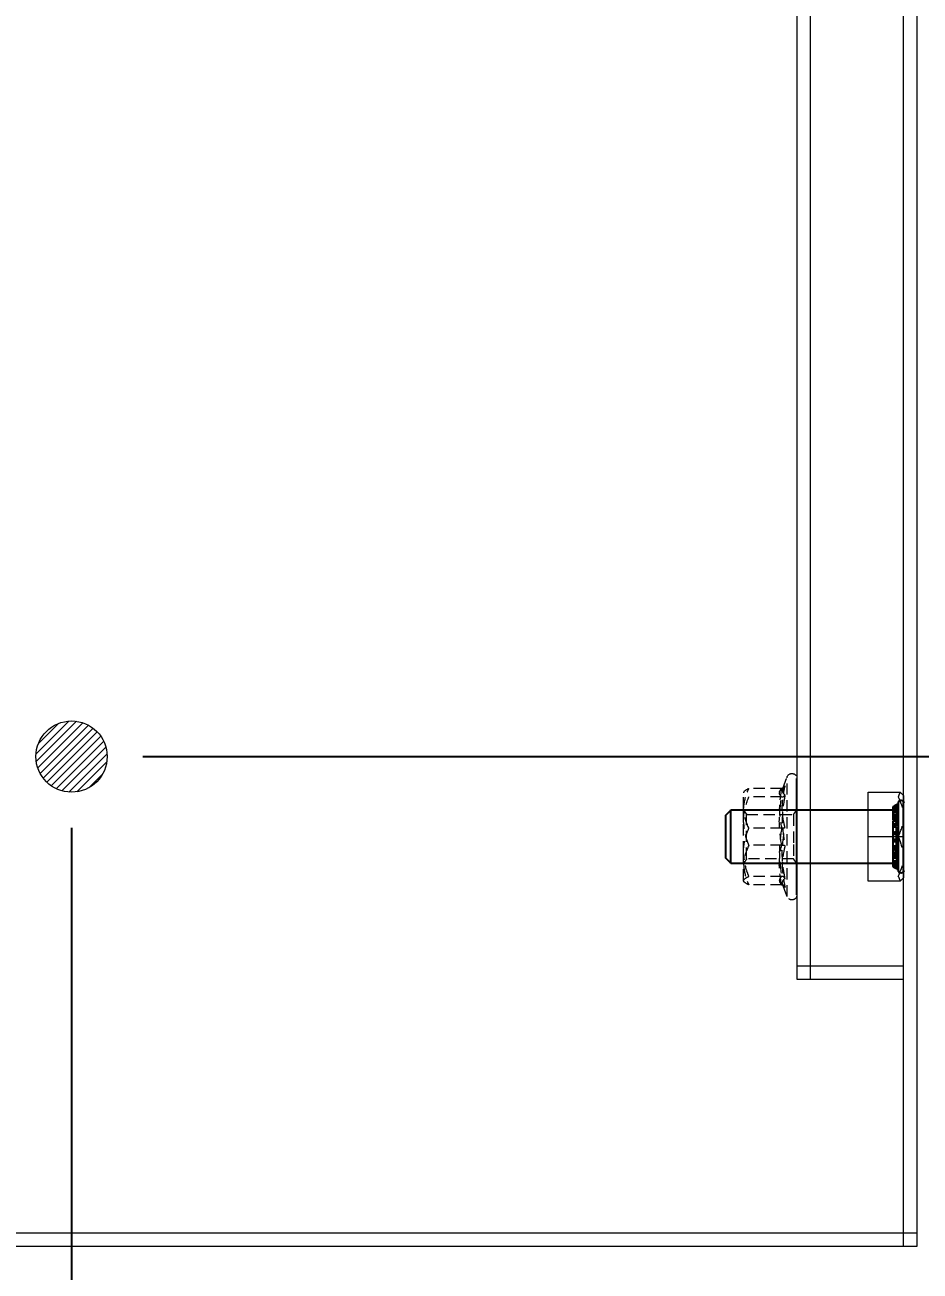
# Model space of a CAD drawing. Header units: millimetres. Extents: x 1998 to 4569, y 1305 to 3131.
# Drawn here: x 4280.3 to 4380.9, y 2356 to 2496 of the extents above; entities that cross this region are included whole.
import ezdxf

# ---------------------------------------------------------------- set-up
doc = ezdxf.new("R2010")
doc.units = ezdxf.units.MM
doc.linetypes.add('HIDDEN', pattern=[1.905, 1.27, -0.635])
doc.layers.add('BUSBAR', color=3, linetype='Continuous')
doc.layers.add('GR1-1', color=3, linetype='Continuous')
doc.styles.add('TAMCO', font='cordia.shx', dxfattribs={"width": 0.8, "height": 25})
doc.dimstyles.new('TAMCO', dxfattribs={"dimtxt": 25, "dimasz": 12, "dimexe": 4, "dimexo": 8, "dimgap": 7, "dimtad": 2, "dimdec": 1, "dimdsep": 46, "dimtxsty": 'TAMCO', "dimblk": 'OPEN30', "dimcen": 2.5, "dimclrd": 4, "dimclre": 4, "dimclrt": 3, "dimadec": 0, "dimazin": 0, "dimtfac": 1, "dimtdec": 1, "dimtmove": 0, "dimatfit": 3, "dimldrblk": 'OPEN30', "dimfxl": 0, "dimarcsym": 0})

# ---------------------------------------------------------------- blocks, each defined once
blk = doc.blocks.new('A$C310157CF')
at = {"color": 7, "linetype": 'HIDDEN', "lineweight": 0}
for p, q in [((-3.18, 6), (-5, 6)), ((1.76, 6), (-3.18, 6)), ((2.5, 5.65), (-2.5, 5.65)), ((4.93, 6), (1.76, 6)), ((-5.41, 1.72), (-5.41, 5.4)), ((-4.46, 1.72), (-4.46, 5.4)), ((-0.95, 1.72), (-0.95, 5.4)), ((0.95, 1.72), (0.95, 5.4)), ((4.46, 1.72), (4.46, 5.4)), ((5.41, 1.72), (5.41, 5.4)), ((6.71, 1.1), (-6.72, 1.1)), ((-2.5, 0.38), (0.88, 0.38)), ((0.88, 0.38), (2.5, 0.38))]:
    blk.add_line(p, q, dxfattribs=at)
blk.add_line((6.53, 0), (-6.53, 0))
for centre, start, end in [((-6.53, 0.57), 110, 270), ((6.53, 0.57), 270, 70)]:
    blk.add_arc(centre, 0.567, start, end, dxfattribs=at)
for points, knots in [([(-3.18, 6), (-3.79, 5.92), (-4.55, 5.82), (-5.26, 5.47), (-5.41, 5.4)], [0, 0, 0, 0, 0.801462, 1, 1, 1, 1]), ([(-5.41, 5.4), (-5.27, 5.68), (-5.11, 5.99), (-4.95, 6), (-4.93, 6)], [0, 0, 0, 0, 0.896037, 1, 1, 1, 1]), ([(-1.76, 6), (-1.89, 6), (-2.78, 5.98), (-3.7, 5.71), (-4.43, 5.41), (-4.46, 5.4)], [0, 0, 0, 0, 0.148486, 0.965571, 1, 1, 1, 1]), ([(-0.95, 5.4), (-1.6, 5.68), (-2.34, 5.99), (-3.1, 6), (-3.18, 6)], [0, 0, 0, 0, 0.896037, 1, 1, 1, 1]), ([(0.95, 5.4), (0.72, 5.49), (-0.15, 5.84), (-1.07, 5.93), (-1.76, 6)], [0, 0, 0, 0, 0.263253, 1, 1, 1, 1]), ([(1.76, 6), (1.62, 6), (0.73, 5.98), (-0.18, 5.71), (-0.92, 5.41), (-0.95, 5.4)], [0, 0, 0, 0, 0.148486, 0.965571, 1, 1, 1, 1]), ([(0.95, 5.4), (1.6, 5.68), (2.34, 5.99), (3.1, 6), (3.18, 6)], [0, 0, 0, 0, 0.896035, 1, 1, 1, 1]), ([(4.46, 5.4), (4.23, 5.49), (3.36, 5.84), (2.44, 5.93), (1.76, 6)], [0, 0, 0, 0, 0.263254, 1, 1, 1, 1]), ([(3.18, 6), (3.79, 5.92), (4.55, 5.82), (5.26, 5.47), (5.41, 5.4)], [0, 0, 0, 0, 0.801465, 1, 1, 1, 1]), ([(4.93, 6), (4.8, 5.92), (4.64, 5.82), (4.49, 5.47), (4.46, 5.4)], [0, 0, 0, 0, 0.801461, 1, 1, 1, 1]), ([(5.41, 5.4), (5.27, 5.68), (5.11, 5.99), (4.95, 6), (4.93, 6)], [0, 0, 0, 0, 0.896037, 1, 1, 1, 1]), ([(-5.68, 1.34), (-5.68, 1.34), (-5.64, 1.36), (-5.56, 1.4), (-5.48, 1.49), (-5.42, 1.6), (-5.41, 1.68), (-5.41, 1.72)], [0, 0, 0, 0, 0.007907, 0.267532, 0.528602, 0.763814, 1, 1, 1, 1]), ([(-1, 1.34), (-1.18, 1.38), (-2.09, 1.59), (-3.66, 1.74), (-5.04, 1.47), (-5.68, 1.34)], [0, 0, 0, 0, 0.118083, 0.592258, 1, 1, 1, 1]), ([(-5.49, 1.48), (-5.35, 1.57), (-5.07, 1.74), (-4.81, 1.47), (-4.68, 1.34)], [0, 0, 0, 0, 0.500552, 1, 1, 1, 1]), ([(-5.41, 1.72), (-4.67, 1.85), (-3.19, 2.11), (-1.7, 1.85), (-0.95, 1.72)], [0, 0, 0, 0, 0.492149, 1, 1, 1, 1]), ([(-4.46, 1.72), (-4.61, 1.85), (-4.93, 2.11), (-5.25, 1.85), (-5.41, 1.72)], [0, 0, 0, 0, 0.492148, 1, 1, 1, 1]), ([(-4.46, 1.72), (-4.46, 1.68), (-4.47, 1.6), (-4.52, 1.49), (-4.59, 1.4), (-4.65, 1.36), (-4.68, 1.34), (-4.68, 1.34)], [0, 0, 0, 0, 0.236185, 0.471405, 0.732466, 0.992087, 1, 1, 1, 1]), ([(-4.68, 1.34), (-4.46, 1.38), (-3.35, 1.59), (-1.43, 1.74), (0.23, 1.47), (1, 1.34)], [0, 0, 0, 0, 0.118083, 0.592258, 1, 1, 1, 1]), ([(0.95, 1.72), (0.06, 1.85), (-1.74, 2.11), (-3.54, 1.85), (-4.46, 1.72)], [0, 0, 0, 0, 0.492148, 1, 1, 1, 1]), ([(-1, 1.34), (-0.99, 1.34), (-0.99, 1.36), (-0.97, 1.4), (-0.96, 1.49), (-0.95, 1.6), (-0.95, 1.68), (-0.95, 1.72)], [0, 0, 0, 0, 0.007908, 0.267532, 0.528599, 0.763814, 1, 1, 1, 1]), ([(4.68, 1.34), (4.46, 1.38), (3.35, 1.59), (1.43, 1.74), (-0.23, 1.47), (-1, 1.34)], [0, 0, 0, 0, 0.118084, 0.592258, 1, 1, 1, 1]), ([(-0.95, 1.72), (-0.06, 1.85), (1.74, 2.11), (3.54, 1.85), (4.46, 1.72)], [0, 0, 0, 0, 0.492149, 1, 1, 1, 1]), ([(5.41, 1.72), (4.67, 1.85), (3.19, 2.11), (1.7, 1.85), (0.95, 1.72)], [0, 0, 0, 0, 0.492147, 1, 1, 1, 1]), ([(0.95, 1.72), (0.95, 1.68), (0.95, 1.6), (0.96, 1.49), (0.97, 1.4), (0.99, 1.36), (0.99, 1.34), (1, 1.34)], [0, 0, 0, 0, 0.236186, 0.471401, 0.732468, 0.992092, 1, 1, 1, 1]), ([(1, 1.34), (1.18, 1.38), (2.09, 1.59), (3.66, 1.74), (5.04, 1.47), (5.68, 1.34)], [0, 0, 0, 0, 0.118083, 0.592257, 1, 1, 1, 1]), ([(4.46, 1.72), (4.61, 1.85), (4.93, 2.11), (5.25, 1.85), (5.41, 1.72)], [0, 0, 0, 0, 0.492148, 1, 1, 1, 1]), ([(4.68, 1.34), (4.68, 1.34), (4.65, 1.36), (4.59, 1.4), (4.52, 1.49), (4.47, 1.6), (4.46, 1.68), (4.46, 1.72)], [0, 0, 0, 0, 0.007913, 0.267525, 0.5286, 0.763814, 1, 1, 1, 1]), ([(5.68, 1.34), (5.64, 1.38), (5.43, 1.59), (5.09, 1.74), (4.81, 1.47), (4.68, 1.34)], [0, 0, 0, 0, 0.118084, 0.592259, 1, 1, 1, 1]), ([(5.3, 1.62), (5.3, 1.62), (5.32, 1.63), (5.39, 1.6), (5.49, 1.47), (5.51, 1.45)], [0, 0, 0, 0, 0.006763, 0.854115, 1, 1, 1, 1]), ([(5.41, 1.72), (5.41, 1.68), (5.42, 1.6), (5.48, 1.49), (5.56, 1.4), (5.64, 1.36), (5.68, 1.34), (5.68, 1.34)], [0, 0, 0, 0, 0.236186, 0.471402, 0.732454, 0.992093, 1, 1, 1, 1])]:
    blk.add_open_spline(points, degree=3, knots=knots, dxfattribs=at)
for points in [[(-3, 6), (-2.5, 5.65)], [(-2.5, 5.65), (-2.5, 0.38)], [(2.5, 5.65), (3, 6)], [(2.5, 0.38), (2.5, 5.65)], [(-5.34, 1.61), (-6.73, 1.1)], [(-5.52, 1.43), (-5.48, 1.47)], [(-5.35, 1.6), (-5.33, 1.6)], [(6.73, 1.1), (5.34, 1.61)], [(5.51, 1.45), (5.52, 1.43)], [(-2.5, 0.38), (-3, 0.03)], [(-3, 0.03), (-3, 0)], [(3, 0.03), (2.5, 0.38)], [(3, 0), (3, 0.03)]]:
    blk.add_open_spline(points, degree=1, dxfattribs=at)
blk = doc.blocks.new('A$C1D0F77C0')
for p, q in [((2.41, 0), (-2.41, 0)), ((0.75, -0.59), (-3, -0.59)), ((3, -0.59), (0.75, -0.59))]:
    blk.add_line(p, q)
at = {"color": 0, "linetype": 'ByBlock', "lineweight": -2}
for p, q in [((0.96, -19.4), (-3.8, -19.4)), ((-3.35, -18.8), (-3.37, -18.8)), ((-3.34, -19.18), (-3.37, -19.18)), ((-3.34, -18.8), (-3.35, -18.8)), ((-3.35, -19.4), (-3.35, -19.18)), ((-3.14, -18.8), (-3.34, -18.8)), ((-3.34, -19.18), (-3.14, -19.18)), ((-3.34, -19.4), (-3.34, -19.18)), ((-3.33, -19.4), (-3.33, -19.18)), ((-3.33, -19.4), (-3.33, -19.18)), ((-2.78, -18.8), (-3.14, -18.8)), ((-3.14, -19.4), (-3.14, -19.18)), ((-2.66, -19.18), (-3.14, -19.18)), ((-3.13, -19.4), (-3.13, -19.18)), ((-3.12, -19.4), (-3.12, -19.18)), ((-3.06, -19.4), (-3.06, -19.18)), ((-2.98, -19.18), (-2.98, -18.8)), ((-2.98, -19.18), (-2.98, -18.8)), ((-2.97, -19.18), (-2.97, -18.8)), ((-2.96, -19.18), (-2.96, -18.8)), ((-2.8, -19.18), (-2.8, -18.8)), ((-2.78, -19.18), (-2.78, -18.8)), ((-2.76, -19.18), (-2.76, -18.8)), ((-2.66, -18.8), (-2.75, -18.8)), ((-2.75, -19.4), (-2.75, -19.18)), ((-2.74, -19.18), (-2.74, -18.8)), ((-2.11, -18.8), (-2.66, -18.8)), ((-2.66, -19.18), (-2.39, -19.18)), ((-2.66, -19.4), (-2.66, -19.18)), ((-2.65, -19.4), (-2.65, -19.18)), ((-2.63, -19.4), (-2.63, -19.18)), ((-2.43, -19.18), (-2.43, -18.8)), ((-2.39, -19.18), (-2.39, -18.8)), ((-2.08, -19.18), (-2.39, -19.18)), ((-2.37, -19.18), (-2.37, -18.8)), ((-2.33, -19.18), (-2.33, -18.8)), ((-1.84, -18.8), (-2.11, -18.8)), ((-2.11, -19.4), (-2.11, -19.18)), ((-1.27, -19.18), (-2.11, -19.18)), ((-2.08, -19.4), (-2.08, -19.18)), ((-2.07, -19.4), (-2.07, -19.18)), ((-1.94, -19.4), (-1.94, -19.18)), ((-1.89, -18.8), (-1.81, -18.8)), ((-1.89, -19.18), (-1.89, -18.8)), ((-1.84, -19.18), (-1.84, -18.8)), ((-1.81, -19.18), (-1.81, -18.8)), ((-1.42, -18.8), (-1.76, -18.8)), ((-1.76, -19.18), (-1.76, -18.8)), ((-1.27, -18.8), (-1.42, -18.8)), ((-1.42, -19.4), (-1.42, -19.18)), ((-0.51, -18.8), (-1.27, -18.8)), ((-1.27, -19.18), (-1.17, -19.18)), ((-1.27, -19.4), (-1.27, -19.18)), ((-1.25, -19.4), (-1.25, -19.18)), ((-1.22, -19.18), (-1.22, -18.8)), ((-1.22, -19.4), (-1.22, -19.18)), ((-1.17, -19.18), (-1.17, -18.8)), ((-1.13, -19.18), (-1.13, -18.8)), ((-1.07, -19.18), (-1.07, -18.8)), ((-0.48, -19.18), (-1.07, -19.18)), ((-0.41, -18.8), (-0.51, -18.8)), ((-0.51, -19.4), (-0.51, -19.18)), ((0.46, -19.18), (-0.51, -19.18)), ((-0.48, -19.4), (-0.48, -19.18)), ((-0.47, -18.8), (-0.37, -18.8)), ((-0.47, -19.18), (-0.47, -18.8)), ((-0.46, -19.4), (-0.46, -19.18)), ((-0.41, -19.18), (-0.41, -18.8)), ((0.3, -18.8), (-0.41, -18.8)), ((-0.37, -19.18), (-0.37, -18.8)), ((-0.31, -19.18), (-0.31, -18.8)), ((-0.3, -19.4), (-0.3, -19.18)), ((0.31, -18.8), (0.3, -18.8)), ((0.3, -18.8), (0.37, -18.8)), ((0.3, -19.4), (0.3, -19.18)), ((0.31, -19.18), (0.31, -18.8)), ((0.37, -19.18), (0.37, -18.8)), ((0.46, -18.8), (0.37, -18.8)), ((0.41, -19.18), (0.41, -18.8)), ((1.22, -18.8), (0.46, -18.8)), ((0.46, -19.4), (0.46, -19.18)), ((0.46, -19.18), (0.51, -19.18)), ((0.47, -19.18), (0.47, -18.8)), ((1.13, -19.18), (0.48, -19.18)), ((0.48, -19.4), (0.48, -19.18)), ((0.51, -19.4), (0.51, -19.18)), ((3.8, -19.4), (0.96, -19.4)), ((1.07, -19.18), (1.07, -18.8)), ((1.13, -19.18), (1.13, -18.8)), ((1.13, -19.18), (1.22, -19.18)), ((1.17, -19.18), (1.17, -18.8)), ((1.27, -18.8), (1.22, -18.8)), ((1.22, -19.18), (1.22, -18.8)), ((2.07, -19.18), (1.22, -19.18)), ((1.22, -19.4), (1.22, -19.18)), ((1.76, -18.8), (1.25, -18.8)), ((1.25, -19.4), (1.25, -19.18)), ((1.27, -19.4), (1.27, -19.18)), ((1.42, -19.4), (1.42, -19.18)), ((1.76, -19.18), (1.76, -18.8)), ((1.81, -19.18), (1.81, -18.8)), ((2.07, -18.8), (1.81, -18.8)), ((1.84, -19.18), (1.84, -18.8)), ((1.89, -19.18), (1.89, -18.8)), ((1.94, -19.4), (1.94, -19.18)), ((2.63, -18.8), (2.07, -18.8)), ((2.07, -19.4), (2.07, -19.18)), ((2.07, -19.18), (2.11, -19.18)), ((2.37, -19.18), (2.08, -19.18)), ((2.08, -19.4), (2.08, -19.18)), ((2.11, -19.4), (2.11, -19.18)), ((2.33, -19.18), (2.33, -18.8)), ((2.37, -19.18), (2.37, -18.8)), ((2.37, -19.18), (2.63, -19.18)), ((2.39, -19.18), (2.39, -18.8)), ((2.43, -19.18), (2.43, -18.8)), ((2.66, -18.8), (2.63, -18.8)), ((3.12, -19.18), (2.63, -19.18)), ((2.63, -19.4), (2.63, -19.18)), ((2.76, -18.8), (2.65, -18.8)), ((2.65, -19.4), (2.65, -19.18)), ((2.66, -19.4), (2.66, -19.18)), ((2.74, -19.18), (2.74, -18.8)), ((2.75, -19.4), (2.75, -19.18)), ((2.76, -19.18), (2.76, -18.8)), ((3.12, -18.8), (2.76, -18.8)), ((2.78, -19.18), (2.78, -18.8)), ((2.8, -19.18), (2.8, -18.8)), ((2.96, -19.18), (2.96, -18.8)), ((2.97, -19.18), (2.97, -18.8)), ((2.98, -19.18), (2.98, -18.8)), ((2.98, -19.18), (2.98, -18.8)), ((3.06, -19.4), (3.06, -19.18)), ((3.33, -18.8), (3.12, -18.8)), ((3.12, -19.4), (3.12, -19.18)), ((3.12, -19.18), (3.33, -19.18)), ((3.13, -19.4), (3.13, -19.18)), ((3.14, -19.4), (3.14, -19.18)), ((3.34, -18.8), (3.33, -18.8)), ((3.37, -19.18), (3.33, -19.18)), ((3.33, -19.4), (3.33, -19.18)), ((3.33, -19.4), (3.33, -19.18)), ((3.34, -19.4), (3.34, -19.18)), ((3.35, -18.8), (3.37, -18.8)), ((3.35, -19.4), (3.35, -19.18)), ((3.8, -19.99), (-3.8, -19.99))]:
    blk.add_line(p, q, dxfattribs=at)
for centre, start, end in [((-3.8, -19.7), 90, 270), ((3.8, -19.7), 270, 90)]:
    blk.add_arc(centre, 0.297, start, end, dxfattribs=at)
for points in [[(-2.41, 0), (-3, -0.59)], [(3, -0.59), (2.41, 0)], [(-3, -0.59), (-3, -19.18)], [(3, -19.18), (3, -0.59)]]:
    blk.add_open_spline(points, degree=1)
for points in [[(-3.37, -18.8), (-3.74, -19.4)], [(-3.37, -19.18), (-3.37, -19.4)], [(3.74, -19.4), (3.37, -18.8)], [(3.37, -19.4), (3.37, -19.18)], [(-3.8, -19.99), (-3.8, -20)], [(3.8, -20), (3.8, -19.99)]]:
    blk.add_open_spline(points, degree=1, dxfattribs=at)
for points, knots in [([(-3.35, -18.8), (-3.42, -18.91), (-3.55, -19.11), (-3.67, -19.31), (-3.72, -19.4)], [0, 0, 0, 0, 0.559493, 1, 1, 1, 1]), ([(-3.7, -19.4), (-3.65, -19.31), (-3.53, -19.11), (-3.4, -18.91), (-3.33, -18.8)], [0, 0, 0, 0, 0.440507, 1, 1, 1, 1]), ([(-3.69, -19.4), (-3.58, -19.21), (-3.46, -19.01), (-3.34, -18.81), (-3.34, -18.8)], [0, 0, 0, 0, 0.950163, 1, 1, 1, 1]), ([(-3.33, -18.8), (-3.4, -18.93), (-3.52, -19.13), (-3.64, -19.33), (-3.68, -19.4)], [0, 0, 0, 0, 0.625372, 1, 1, 1, 1]), ([(-3.14, -18.8), (-3.14, -18.81), (-3.26, -19.01), (-3.38, -19.21), (-3.5, -19.4)], [0, 0, 0, 0, 0.049832, 1, 1, 1, 1]), ([(-3.48, -19.4), (-3.43, -19.33), (-3.31, -19.13), (-3.19, -18.93), (-3.12, -18.8)], [0, 0, 0, 0, 0.374629, 1, 1, 1, 1]), ([(-3.45, -19.4), (-3.41, -19.33), (-3.3, -19.13), (-3.19, -18.93), (-3.13, -18.8)], [0, 0, 0, 0, 0.374627, 1, 1, 1, 1]), ([(-3.06, -18.8), (-3.12, -18.93), (-3.23, -19.13), (-3.33, -19.33), (-3.37, -19.4)], [0, 0, 0, 0, 0.625372, 1, 1, 1, 1]), ([(-2.75, -18.8), (-2.82, -18.93), (-2.93, -19.13), (-3.04, -19.33), (-3.08, -19.4)], [0, 0, 0, 0, 0.625373, 1, 1, 1, 1]), ([(-2.96, -19.4), (-2.92, -19.33), (-2.82, -19.13), (-2.71, -18.93), (-2.65, -18.8)], [0, 0, 0, 0, 0.374626, 1, 1, 1, 1]), ([(-2.92, -19.4), (-2.89, -19.33), (-2.8, -19.13), (-2.71, -18.93), (-2.66, -18.8)], [0, 0, 0, 0, 0.374627, 1, 1, 1, 1]), ([(-2.63, -18.8), (-2.68, -18.93), (-2.77, -19.13), (-2.85, -19.33), (-2.89, -19.4)], [0, 0, 0, 0, 0.625374, 1, 1, 1, 1]), ([(-2.11, -18.8), (-2.16, -18.93), (-2.25, -19.13), (-2.34, -19.33), (-2.37, -19.4)], [0, 0, 0, 0, 0.625373, 1, 1, 1, 1]), ([(-2.33, -19.4), (-2.3, -19.33), (-2.21, -19.13), (-2.12, -18.93), (-2.07, -18.8)], [0, 0, 0, 0, 0.374627, 1, 1, 1, 1]), ([(-2.28, -19.4), (-2.25, -19.33), (-2.19, -19.13), (-2.12, -18.93), (-2.08, -18.8)], [0, 0, 0, 0, 0.374628, 1, 1, 1, 1]), ([(-1.94, -18.8), (-1.98, -18.93), (-2.03, -19.13), (-2.09, -19.33), (-2.11, -19.4)], [0, 0, 0, 0, 0.625373, 1, 1, 1, 1]), ([(-1.42, -18.8), (-1.46, -18.93), (-1.52, -19.13), (-1.58, -19.33), (-1.61, -19.4)], [0, 0, 0, 0, 0.625375, 1, 1, 1, 1]), ([(-1.43, -19.4), (-1.4, -19.33), (-1.35, -19.13), (-1.29, -18.93), (-1.25, -18.8)], [0, 0, 0, 0, 0.374626, 1, 1, 1, 1]), ([(-1.37, -19.4), (-1.35, -19.33), (-1.32, -19.13), (-1.29, -18.93), (-1.27, -18.8)], [0, 0, 0, 0, 0.374623, 1, 1, 1, 1]), ([(-1.22, -18.8), (-1.24, -18.91), (-1.27, -19.11), (-1.3, -19.31), (-1.31, -19.4)], [0, 0, 0, 0, 0.559496, 1, 1, 1, 1]), ([(-0.51, -18.8), (-0.53, -18.93), (-0.57, -19.13), (-0.6, -19.33), (-0.61, -19.4)], [0, 0, 0, 0, 0.625376, 1, 1, 1, 1]), ([(-0.56, -19.4), (-0.54, -19.31), (-0.51, -19.11), (-0.48, -18.91), (-0.46, -18.8)], [0, 0, 0, 0, 0.440504, 1, 1, 1, 1]), ([(-0.49, -19.4), (-0.49, -19.21), (-0.48, -19.01), (-0.48, -18.81), (-0.48, -18.8)], [0, 0, 0, 0, 0.950166, 1, 1, 1, 1]), ([(-0.3, -18.8), (-0.3, -18.91), (-0.3, -19.11), (-0.29, -19.31), (-0.29, -19.4)], [0, 0, 0, 0, 0.559496, 1, 1, 1, 1]), ([(0.3, -18.8), (0.3, -18.81), (0.3, -19.01), (0.3, -19.21), (0.29, -19.4)], [0, 0, 0, 0, 0.049834, 1, 1, 1, 1]), ([(0.56, -19.4), (0.53, -19.21), (0.49, -19.01), (0.46, -18.81), (0.46, -18.8)], [0, 0, 0, 0, 0.950161, 1, 1, 1, 1]), ([(0.49, -19.4), (0.49, -19.31), (0.49, -19.11), (0.48, -18.91), (0.48, -18.8)], [0, 0, 0, 0, 0.440504, 1, 1, 1, 1]), ([(0.51, -18.8), (0.53, -18.93), (0.57, -19.13), (0.6, -19.33), (0.61, -19.4)], [0, 0, 0, 0, 0.625377, 1, 1, 1, 1]), ([(1.22, -18.8), (1.22, -18.81), (1.25, -19.01), (1.28, -19.21), (1.31, -19.4)], [0, 0, 0, 0, 0.049837, 1, 1, 1, 1]), ([(1.43, -19.4), (1.4, -19.33), (1.35, -19.13), (1.29, -18.93), (1.25, -18.8)], [0, 0, 0, 0, 0.374627, 1, 1, 1, 1]), ([(1.37, -19.4), (1.35, -19.33), (1.32, -19.13), (1.29, -18.93), (1.27, -18.8)], [0, 0, 0, 0, 0.374623, 1, 1, 1, 1]), ([(1.42, -18.8), (1.46, -18.93), (1.52, -19.13), (1.58, -19.33), (1.61, -19.4)], [0, 0, 0, 0, 0.625378, 1, 1, 1, 1]), ([(1.94, -18.8), (1.98, -18.93), (2.03, -19.13), (2.09, -19.33), (2.11, -19.4)], [0, 0, 0, 0, 0.625373, 1, 1, 1, 1]), ([(2.33, -19.4), (2.3, -19.33), (2.21, -19.13), (2.12, -18.93), (2.07, -18.8)], [0, 0, 0, 0, 0.374627, 1, 1, 1, 1]), ([(2.28, -19.4), (2.25, -19.33), (2.19, -19.13), (2.12, -18.93), (2.08, -18.8)], [0, 0, 0, 0, 0.374625, 1, 1, 1, 1]), ([(2.11, -18.8), (2.16, -18.93), (2.25, -19.13), (2.34, -19.33), (2.37, -19.4)], [0, 0, 0, 0, 0.625373, 1, 1, 1, 1]), ([(2.63, -18.8), (2.68, -18.93), (2.77, -19.13), (2.85, -19.33), (2.89, -19.4)], [0, 0, 0, 0, 0.625373, 1, 1, 1, 1]), ([(2.96, -19.4), (2.92, -19.33), (2.82, -19.13), (2.71, -18.93), (2.65, -18.8)], [0, 0, 0, 0, 0.374628, 1, 1, 1, 1]), ([(2.92, -19.4), (2.89, -19.33), (2.8, -19.13), (2.71, -18.93), (2.66, -18.8)], [0, 0, 0, 0, 0.374623, 1, 1, 1, 1]), ([(2.75, -18.8), (2.82, -18.93), (2.93, -19.13), (3.04, -19.33), (3.08, -19.4)], [0, 0, 0, 0, 0.625376, 1, 1, 1, 1]), ([(3.06, -18.8), (3.12, -18.93), (3.23, -19.13), (3.33, -19.33), (3.37, -19.4)], [0, 0, 0, 0, 0.625374, 1, 1, 1, 1]), ([(3.48, -19.4), (3.43, -19.33), (3.31, -19.13), (3.19, -18.93), (3.12, -18.8)], [0, 0, 0, 0, 0.374626, 1, 1, 1, 1]), ([(3.45, -19.4), (3.41, -19.33), (3.3, -19.13), (3.19, -18.93), (3.13, -18.8)], [0, 0, 0, 0, 0.374629, 1, 1, 1, 1]), ([(3.14, -18.8), (3.21, -18.91), (3.32, -19.11), (3.44, -19.31), (3.5, -19.4)], [0, 0, 0, 0, 0.559499, 1, 1, 1, 1]), ([(3.33, -18.8), (3.4, -18.93), (3.52, -19.13), (3.64, -19.33), (3.68, -19.4)], [0, 0, 0, 0, 0.625375, 1, 1, 1, 1]), ([(3.7, -19.4), (3.59, -19.21), (3.46, -19.01), (3.34, -18.81), (3.33, -18.8)], [0, 0, 0, 0, 0.950171, 1, 1, 1, 1]), ([(3.69, -19.4), (3.64, -19.31), (3.52, -19.11), (3.4, -18.91), (3.34, -18.8)], [0, 0, 0, 0, 0.440507, 1, 1, 1, 1]), ([(3.35, -18.8), (3.36, -18.81), (3.48, -19.01), (3.61, -19.21), (3.72, -19.4)], [0, 0, 0, 0, 0.049829, 1, 1, 1, 1])]:
    blk.add_open_spline(points, degree=3, knots=knots, dxfattribs=at)
blk = doc.blocks.new('A$C1F43471B')
at = {"rotation": 90}
for name, p in [('A$C310157CF', (-11.99, 0)), ('A$C1D0F77C0', (-19.99, 0))]:
    blk.add_blockref(name, p, dxfattribs=at)
blk = doc.blocks.new('_Open30')
at = {"color": 0, "linetype": 'ByBlock', "lineweight": -2}
for p, q in [((-1, 0.268), (0, 0)), ((0, 0), (-1, -0.268)), ((0, 0), (-1, 0))]:
    blk.add_line(p, q, dxfattribs=at)
blk = doc.blocks.new('*D44')
at = {"layer": 'BUSBAR', "color": 4, "lineweight": -2}
for p, q in [((4255.52, 2350.82), (4255.52, 2248.66)), ((4380.52, 2350.82), (4380.52, 2248.66)), ((4368.52, 2252.66), (4267.52, 2252.66))]:
    blk.add_line(p, q, dxfattribs=at)
at = {"layer": 'DEFPOINTS', "color": 0}
for p in [(4255.52, 2358.82), (4380.52, 2358.82), (4255.52, 2252.66)]:
    blk.add_point(p, dxfattribs=at)
at = {"layer": 'BUSBAR', "color": 4, "lineweight": -2, "xscale": 12, "yscale": 12, "zscale": 12, "rotation": 180}
blk.add_blockref('_Open30', (4255.52, 2252.66), dxfattribs=at)
at = {"layer": 'BUSBAR', "color": 4, "lineweight": -2, "xscale": 12, "yscale": 12, "zscale": 12}
blk.add_blockref('_Open30', (4380.52, 2252.66), dxfattribs=at)
at = {"layer": 'BUSBAR', "color": 3, "lineweight": 9, "insert": (4318.02, 2233.16), "char_height": 25, "attachment_point": 5, "style": 'TAMCO'}
blk.add_mtext('125', dxfattribs=at)
blk = doc.blocks.new('*D46')
at = {"layer": 'BUSBAR', "color": 4, "lineweight": -2}
for p, q in [((4293.52, 2413.82), (4425.96, 2413.82)), ((4421.96, 2370.82), (4421.96, 2401.82)), ((4388.52, 2358.82), (4425.96, 2358.82))]:
    blk.add_line(p, q, dxfattribs=at)
at = {"layer": 'DEFPOINTS', "color": 0}
for p in [(4285.52, 2413.82), (4421.96, 2413.82), (4380.52, 2358.82)]:
    blk.add_point(p, dxfattribs=at)
at = {"layer": 'BUSBAR', "color": 4, "lineweight": -2, "xscale": 12, "yscale": 12, "zscale": 12}
for p, rotation in [((4421.96, 2413.82), 90), ((4421.96, 2358.82), 270)]:
    blk.add_blockref('_Open30', p, dxfattribs=dict(at, rotation=rotation))
at = {"layer": 'BUSBAR', "color": 3, "lineweight": 9, "insert": (4441.46, 2386.32), "char_height": 25, "attachment_point": 5, "rotation": 90, "style": 'TAMCO'}
blk.add_mtext('55', dxfattribs=at)
blk = doc.blocks.new('*D38')
at = {"layer": 'BUSBAR', "color": 4, "lineweight": -2}
for p, q in [((4285.52, 2405.82), (4285.52, 2309.18)), ((4255.52, 2350.82), (4255.52, 2309.18)), ((4243.52, 2313.18), (4231.52, 2313.18)), ((4255.52, 2313.18), (4285.52, 2313.18)), ((4297.52, 2313.18), (4356.14, 2313.18))]:
    blk.add_line(p, q, dxfattribs=at)
at = {"layer": 'DEFPOINTS', "color": 0}
for p in [(4285.52, 2413.82), (4255.52, 2358.82), (4255.52, 2313.18)]:
    blk.add_point(p, dxfattribs=at)
at = {"layer": 'BUSBAR', "color": 4, "lineweight": -2, "xscale": 12, "yscale": 12, "zscale": 12}
blk.add_blockref('_Open30', (4255.52, 2313.18), dxfattribs=at)
at = {"layer": 'BUSBAR', "color": 4, "lineweight": -2, "xscale": 12, "yscale": 12, "zscale": 12, "rotation": 180}
blk.add_blockref('_Open30', (4285.52, 2313.18), dxfattribs=at)
at = {"layer": 'BUSBAR', "color": 3, "lineweight": 9, "insert": (4332.95, 2293.68), "char_height": 25, "attachment_point": 5, "style": 'TAMCO'}
blk.add_mtext('30', dxfattribs=at)

msp = doc.modelspace()

# ---------------------------------------------------------------- hatches: boundary and pattern name
at = {"lineweight": 9}
h = msp.add_hatch(dxfattribs=at)
h.set_pattern_fill('ANSI31', color=1, scale=5, style=0)
h.set_pattern_definition([(45, (36194.17865, 7964.0579), (-0.441941738, 0.441941738), [])])
h.paths.add_polyline_path([(4289.52, 2413.82, 1), (4281.52, 2413.82, 1)])

# ---------------------------------------------------------------- linework, layer by layer
for p, q in [((4367.02, 2643.82), (4367.02, 2388.82)), ((4368.52, 2643.82), (4368.52, 2388.82)), ((4367.02, 2390.32), (4379.02, 2390.32)), ((4367.02, 2388.82), (4379.02, 2388.82)), ((4255.52, 2360.32), (4380.52, 2360.32)), ((4255.52, 2358.82), (4380.52, 2358.82))]:
    msp.add_line(p, q, dxfattribs=at)
at = {"color": 0, "lineweight": 9}
for p, q in [((4375.02, 2399.82), (4375.02, 2409.82)), ((4375.02, 2409.82), (4378.64, 2409.82)), ((4378.64, 2409.82), (4379.02, 2409.44)), ((4379.02, 2409.44), (4379.02, 2400.19)), ((4379.02, 2408.61), (4379.02, 2401.02)), ((4379.02, 2404.82), (4375.02, 2404.82)), ((4378.64, 2399.82), (4375.02, 2399.82)), ((4378.64, 2399.82), (4379.02, 2400.19))]:
    msp.add_line(p, q, dxfattribs=at)
at = {"color": 1, "lineweight": 9}
msp.add_circle((4285.52, 2413.82), 4, dxfattribs=at)
at = {"color": 7, "linetype": 'HIDDEN', "lineweight": 9}
for points, degree in [([(4378.42, 2409.28), (4378.5, 2409.46), (4378.57, 2409.64), (4378.64, 2409.82)], 3), ([(4379.03, 2408.61), (4379.02, 2408.61)], 1), ([(4379.02, 2401.02), (4379.03, 2401.02)], 1), ([(4378.42, 2400.36), (4378.5, 2400.18), (4378.57, 2400), (4378.64, 2399.82)], 3)]:
    msp.add_open_spline(points, degree=degree, dxfattribs=at)
for points, knots in [([(4378.42, 2409.28), (4378.7, 2408.62), (4379.01, 2407.89), (4379.02, 2407.13), (4379.02, 2407.05)], [0, 0, 0, 0, 0.896037, 1, 1, 1, 1]), ([(4378.42, 2404.82), (4378.7, 2405.47), (4379.01, 2406.21), (4379.02, 2406.97), (4379.02, 2407.05)], [0, 0, 0, 0, 0.896037, 1, 1, 1, 1]), ([(4378.42, 2404.82), (4378.51, 2404.59), (4378.86, 2403.72), (4378.95, 2402.8), (4379.02, 2402.11)], [0, 0, 0, 0, 0.263254, 1, 1, 1, 1]), ([(4378.42, 2400.36), (4378.7, 2401.01), (4379.01, 2401.75), (4379.02, 2402.51), (4379.02, 2402.59)], [0, 0, 0, 0, 0.896037, 1, 1, 1, 1])]:
    msp.add_open_spline(points, degree=3, knots=knots, dxfattribs=at)
at = {"layer": 'GR1-1', "color": 0, "linetype": 'Continuous', "lineweight": 9}
for p, q in [((4379.02, 2358.82), (4379.02, 2708.82)), ((4380.52, 2358.82), (4380.52, 2708.82)), ((4255.52, 2360.32), (4380.52, 2360.32))]:
    msp.add_line(p, q, dxfattribs=at)

# ---------------------------------------------------------------- block references
at = {"lineweight": 9, "xscale": -1, "rotation": 180}
msp.add_blockref('A$C1F43471B', (4379.02, 2404.82), dxfattribs=at)

# ---------------------------------------------------------------- dimensions: what is measured, and where the dimension line sits
at = {"layer": 'BUSBAR', "color": 2, "lineweight": 9}
dim = msp.add_linear_dim(base=(4255.52, 2313.18), p1=(4285.52, 2413.82), p2=(4255.52, 2358.82), dimstyle='TAMCO', dxfattribs=at)
dim.commit()
dim.dimension.update_dxf_attribs({"geometry": '*D38', "text_midpoint": (4332.95, 2313.18), "dimtype": 160})
dim = msp.add_linear_dim(base=(4421.96, 2413.82), p1=(4380.52, 2358.82), p2=(4285.52, 2413.82), angle=90, dimstyle='TAMCO', dxfattribs=at)
dim.commit()
dim.dimension.update_dxf_attribs({"geometry": '*D46', "text_midpoint": (4441.46, 2386.32)})
dim = msp.add_linear_dim(base=(4255.52, 2252.66), p1=(4380.52, 2358.82), p2=(4255.52, 2358.82), dimstyle='TAMCO', dxfattribs=at)
dim.commit()
dim.dimension.update_dxf_attribs({"geometry": '*D44', "text_midpoint": (4318.02, 2233.16)})

doc.saveas('drawing.dxf')
